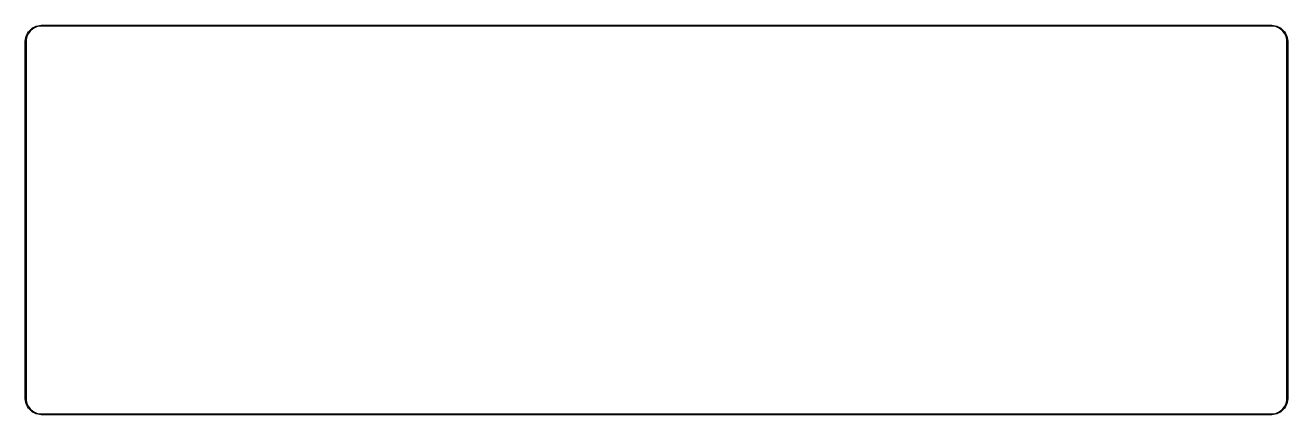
# Model space of a CAD drawing. Extents: x 1 to 313, y -95 to 1.
import ezdxf

# ---------------------------------------------------------------- set-up
doc = ezdxf.new("R2010")
doc.units = 0
doc.layers.add('BLACK', color=7, linetype='CONTINUOUS')

msp = doc.modelspace()

# ---------------------------------------------------------------- linework, layer by layer
at = {"layer": 'BLACK', "linetype": 'CONTINUOUS'}
for p, q in [((1.9658, -0.249966), (2.24997, 0.034195)), ((2.24997, 0.034195), (2.56061, 0.289135)), ((2.67379, 0.136526), (2.37756, -0.106586)), ((2.56061, 0.289135), (2.89475, 0.512399)), ((2.99243, 0.34943), (2.67379, 0.136526)), ((2.89475, 0.512399), (3.24916, 0.701836)), ((3.3304, 0.530078), (2.99243, 0.34943)), ((3.24916, 0.701836), (3.62044, 0.855623)), ((3.68444, 0.676729), (3.3304, 0.530078)), ((3.62044, 0.855623), (4.005, 0.972278)), ((4.05116, 0.787972), (3.68444, 0.676729)), ((4.005, 0.972278), (4.39914, 1.05068)), ((4.42702, 0.862734), (4.05116, 0.787972)), ((4.39914, 1.05068), (4.79907, 1.09007)), ((4.80839, 0.900296), (4.42702, 0.862734)), ((4.79907, 1.09007), (4.96787, 1.09421)), ((4.98569, 0.904649), (4.80839, 0.900296)), ((4.96787, 1.09421), (4.9691, 1.09511)), ((4.9691, 1.09511), (4.98494, 1.09511)), ((4.98494, 1.09511), (5, 1.1)), ((5, 0.9), (4.98569, 0.904649)), ((5, 1.1), (308.966, 1.1)), ((308.966, 0.9), (5, 0.9)), ((308.966, 1.1), (308.981, 1.09511)), ((308.98, 0.90465), (308.966, 0.9)), ((309.157, 0.900297), (308.98, 0.90465)), ((308.981, 1.09511), (308.997, 1.09511)), ((308.997, 1.09511), (308.998, 1.09421)), ((308.998, 1.09421), (309.167, 1.09007)), ((309.539, 0.862735), (309.157, 0.900297)), ((309.167, 1.09007), (309.567, 1.05068)), ((309.915, 0.787973), (309.539, 0.862735)), ((309.567, 1.05068), (309.961, 0.972279)), ((310.281, 0.67673), (309.915, 0.787973)), ((309.961, 0.972279), (310.345, 0.855624)), ((310.635, 0.530079), (310.281, 0.67673)), ((310.345, 0.855624), (310.717, 0.701837)), ((310.973, 0.349431), (310.635, 0.530079)), ((310.717, 0.701837), (311.071, 0.5124)), ((311.292, 0.136527), (310.973, 0.349431)), ((311.071, 0.5124), (311.405, 0.289136)), ((311.588, -0.106585), (311.292, 0.136527)), ((311.405, 0.289136), (311.716, 0.034196)), ((311.716, 0.034196), (312, -0.249965)), ((0.9, -3), (0.905409, -2.98335)), ((0.9, -91.0503), (0.9, -3)), ((0.905409, -2.98335), (0.909933, -2.79907)), ((0.909933, -2.79907), (0.949322, -2.39914)), ((0.949322, -2.39914), (1.02772, -2.005)), ((1.02772, -2.005), (1.14438, -1.62044)), ((1.0997, -2.80839), (1.09535, -2.98569)), ((1.09535, -2.98569), (1.1, -3)), ((1.13727, -2.42702), (1.0997, -2.80839)), ((1.1, -3), (1.1, -91.0503)), ((1.21203, -2.05116), (1.13727, -2.42702)), ((1.14438, -1.62044), (1.29816, -1.24916)), ((1.32327, -1.68444), (1.21203, -2.05116)), ((1.29816, -1.24916), (1.4876, -0.89475)), ((1.46992, -1.3304), (1.32327, -1.68444)), ((1.65057, -0.992429), (1.46992, -1.3304)), ((1.4876, -0.89475), (1.71086, -0.560612)), ((1.86347, -0.673794), (1.65057, -0.992429)), ((1.71086, -0.560612), (1.9658, -0.249966)), ((2.10659, -0.377562), (1.86347, -0.673794)), ((2.37756, -0.106586), (2.10659, -0.377562)), ((311.859, -0.377561), (311.588, -0.106585)), ((312.102, -0.673793), (311.859, -0.377561)), ((312, -0.249965), (312.255, -0.560611)), ((312.315, -0.992428), (312.102, -0.673793)), ((312.255, -0.560611), (312.478, -0.894749)), ((312.496, -1.3304), (312.315, -0.992428)), ((312.478, -0.894749), (312.668, -1.24916)), ((312.642, -1.68444), (312.496, -1.3304)), ((312.754, -2.05116), (312.642, -1.68444)), ((312.668, -1.24916), (312.821, -1.62043)), ((312.828, -2.42702), (312.754, -2.05116)), ((312.821, -1.62043), (312.938, -2.005)), ((312.866, -2.80839), (312.828, -2.42702)), ((312.87, -2.98569), (312.866, -2.80839)), ((312.866, -3), (312.87, -2.98569)), ((312.866, -91.0503), (312.866, -3)), ((312.938, -2.005), (313.016, -2.39914)), ((313.016, -2.39914), (313.056, -2.79907)), ((313.056, -2.79907), (313.06, -2.98335)), ((313.06, -2.98335), (313.066, -3)), ((313.066, -3), (313.066, -91.0503)), ((0.905409, -91.0669), (0.9, -91.0503)), ((0.909933, -91.2512), (0.905409, -91.0669)), ((0.949322, -91.6511), (0.909933, -91.2512)), ((1.02772, -92.0453), (0.949322, -91.6511)), ((1.14438, -92.4298), (1.02772, -92.0453)), ((1.1, -91.0503), (1.09535, -91.0646)), ((1.09535, -91.0646), (1.0997, -91.2419)), ((1.0997, -91.2419), (1.13727, -91.6232)), ((1.13727, -91.6232), (1.21203, -91.9991)), ((1.29816, -92.8011), (1.14438, -92.4298)), ((1.21203, -91.9991), (1.32327, -92.3658)), ((1.4876, -93.1555), (1.29816, -92.8011)), ((1.32327, -92.3658), (1.46992, -92.7199)), ((1.46992, -92.7199), (1.65057, -93.0578)), ((1.71086, -93.4896), (1.4876, -93.1555)), ((1.65057, -93.0578), (1.86347, -93.3765)), ((1.9658, -93.8003), (1.71086, -93.4896)), ((1.86347, -93.3765), (2.10659, -93.6727)), ((311.859, -93.6727), (312.102, -93.3765)), ((312.255, -93.4896), (312, -93.8003)), ((312.102, -93.3765), (312.315, -93.0578)), ((312.478, -93.1555), (312.255, -93.4896)), ((312.315, -93.0578), (312.496, -92.7199)), ((312.668, -92.8011), (312.478, -93.1555)), ((312.496, -92.7199), (312.642, -92.3658)), ((312.642, -92.3658), (312.754, -91.9991)), ((312.821, -92.4298), (312.668, -92.8011)), ((312.754, -91.9991), (312.828, -91.6232)), ((312.938, -92.0453), (312.821, -92.4298)), ((312.828, -91.6232), (312.866, -91.2419)), ((312.87, -91.0646), (312.866, -91.0503)), ((312.866, -91.2419), (312.87, -91.0646)), ((313.016, -91.6511), (312.938, -92.0453)), ((313.056, -91.2512), (313.016, -91.6511)), ((313.06, -91.0669), (313.056, -91.2512)), ((313.066, -91.0503), (313.06, -91.0669)), ((2.24997, -94.0845), (1.9658, -93.8003)), ((2.10659, -93.6727), (2.37756, -93.9437)), ((2.56061, -94.3394), (2.24997, -94.0845)), ((2.37756, -93.9437), (2.67379, -94.1868)), ((2.89475, -94.5627), (2.56061, -94.3394)), ((2.67379, -94.1868), (2.99243, -94.3997)), ((3.24916, -94.7521), (2.89475, -94.5627)), ((2.99243, -94.3997), (3.3304, -94.5803)), ((3.62044, -94.9059), (3.24916, -94.7521)), ((3.3304, -94.5803), (3.68444, -94.727)), ((4.005, -95.0225), (3.62044, -94.9059)), ((3.68444, -94.727), (4.05116, -94.8382)), ((4.39914, -95.1009), (4.005, -95.0225)), ((4.05116, -94.8382), (4.42702, -94.913)), ((4.79907, -95.1403), (4.39914, -95.1009)), ((4.42702, -94.913), (4.80839, -94.9506)), ((4.96787, -95.1445), (4.79907, -95.1403)), ((4.80839, -94.9506), (4.98569, -94.9549)), ((4.9691, -95.1454), (4.96787, -95.1445)), ((4.98494, -95.1454), (4.9691, -95.1454)), ((5, -95.1503), (4.98494, -95.1454)), ((4.98569, -94.9549), (5, -94.9503)), ((5, -94.9503), (308.966, -94.9503)), ((308.966, -95.1503), (5, -95.1503)), ((308.966, -94.9503), (308.98, -94.9549)), ((308.981, -95.1454), (308.966, -95.1503)), ((308.98, -94.9549), (309.157, -94.9506)), ((308.997, -95.1454), (308.981, -95.1454)), ((308.998, -95.1445), (308.997, -95.1454)), ((309.167, -95.1403), (308.998, -95.1445)), ((309.157, -94.9506), (309.539, -94.913)), ((309.567, -95.1009), (309.167, -95.1403)), ((309.539, -94.913), (309.915, -94.8382)), ((309.961, -95.0225), (309.567, -95.1009)), ((309.915, -94.8382), (310.281, -94.727)), ((310.345, -94.9059), (309.961, -95.0225)), ((310.281, -94.727), (310.635, -94.5803)), ((310.717, -94.7521), (310.345, -94.9059)), ((310.635, -94.5803), (310.973, -94.3997)), ((311.071, -94.5627), (310.717, -94.7521)), ((310.973, -94.3997), (311.292, -94.1868)), ((311.405, -94.3394), (311.071, -94.5627)), ((311.292, -94.1868), (311.588, -93.9437)), ((311.716, -94.0845), (311.405, -94.3394)), ((311.588, -93.9437), (311.859, -93.6727)), ((312, -93.8003), (311.716, -94.0845))]:
    msp.add_line(p, q, dxfattribs=at)

doc.saveas('drawing.dxf')
